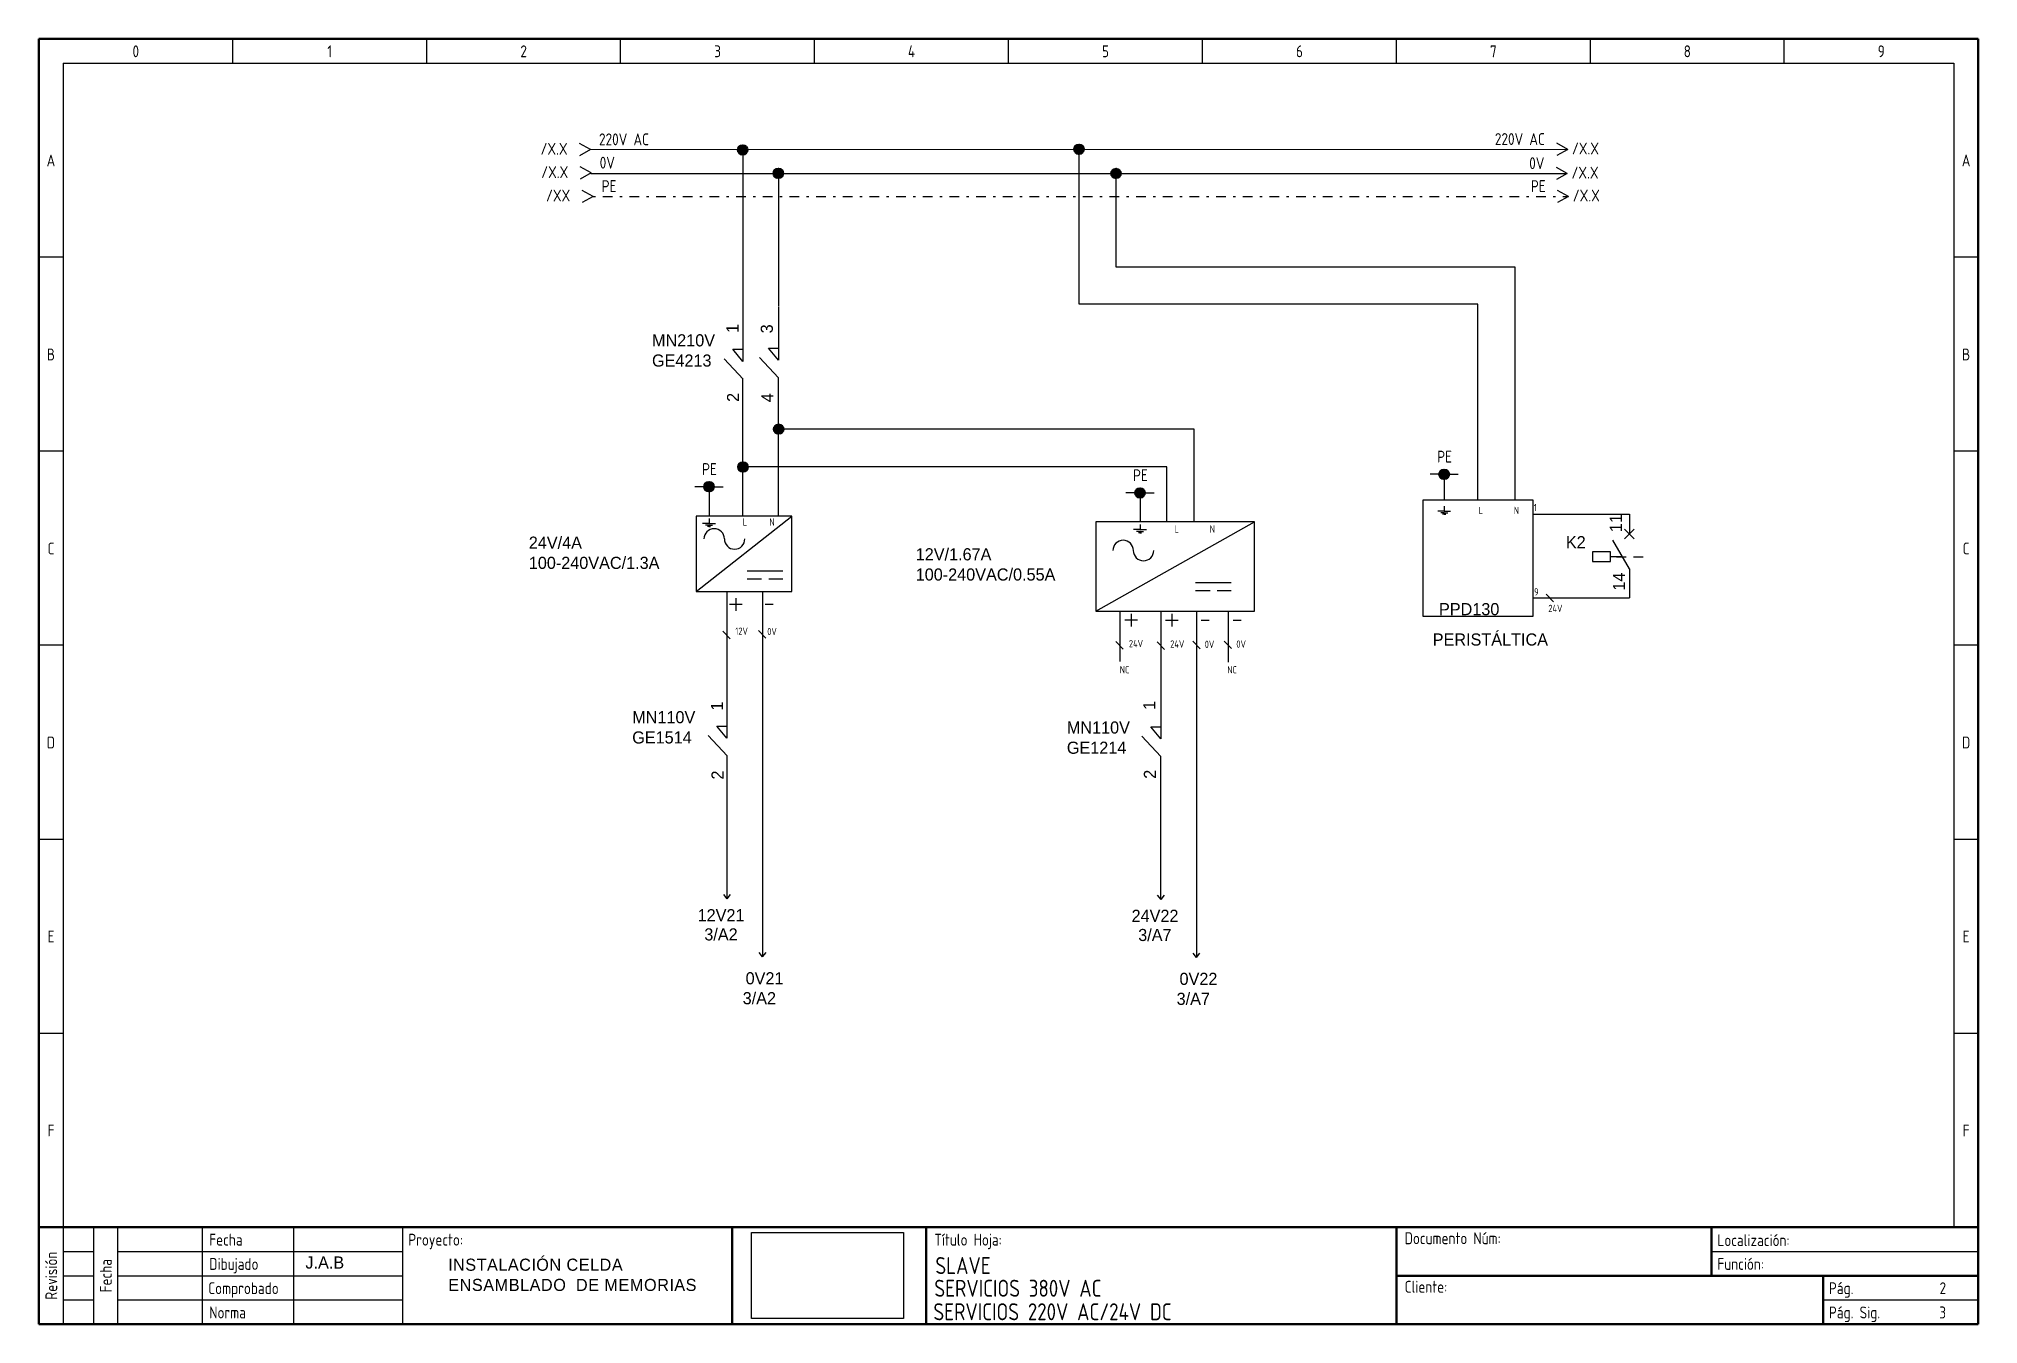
# Model space of a CAD drawing. Header units: millimetres. Extents: x 0 to 400, y 0 to 265.
import ezdxf
from ezdxf.enums import TextEntityAlignment as Align

# ---------------------------------------------------------------- set-up
doc = ezdxf.new("R2010")
doc.units = ezdxf.units.MM
for name, pattern in [('Caddy_Dash', [3.5, 2, -1.5]), ('Caddy_Dashdot', [5.5, 0.5, -1.5, 2, -1.5]), ('Caddy_Solid', [0]), ('DASHED', [0.75, 0.5, -0.25])]:
    doc.linetypes.add(name, pattern=pattern)
doc.layers.add('Caddy_1', color=7, linetype='Continuous', lineweight=25)
doc.styles.add('Caddy_Vectorfont1p', font='isocp___.ttf', dxfattribs={"width": 0.9})
picture_1 = doc.add_image_def('image1.jpg', size_in_pixel=(592, 334))

# ---------------------------------------------------------------- blocks, each defined once
blk = doc.blocks.new('Blk3')
at = {"layer": 'Caddy_1', "linetype": 'Caddy_Solid', "lineweight": 50}
for p, q in [((10, 30), (410, 30)), ((153, 30), (153, 10)), ((193, 30), (193, 10)), ((290, 30), (290, 10)), ((355, 20), (355, 30)), ((290, 20), (410, 20)), ((378, 10), (378, 20)), ((410, 10), (10, 10))]:
    blk.add_line(p, q, dxfattribs=at)
at = {"layer": 'Caddy_1', "linetype": 'Caddy_Solid', "lineweight": 25}
for p, q in [((10, 30), (15, 30)), ((15, 30), (15, 10)), ((21.25, 30), (21.25, 10)), ((26.25, 30), (26.25, 10)), ((43.75, 10), (43.75, 30)), ((62.5, 30), (62.5, 10)), ((85, 30), (85, 10)), ((15, 25), (21.25, 25)), ((26.25, 25), (85, 25)), ((355, 25), (410, 25)), ((15, 20), (21.25, 20)), ((26.25, 20), (85, 20)), ((15, 15), (21.25, 15)), ((26.25, 15), (85, 15)), ((378, 15), (410, 15))]:
    blk.add_line(p, q, dxfattribs=at)
at = {"layer": 'Caddy_1', "lineweight": 25, "style": 'Caddy_Vectorfont1p', "width": 0.9}
for s, p in [('Fecha', (45.15, 26.2)), ('Proyecto:', (86.2, 26.2)), ('Título Hoja:', (194.7, 26.2)), ('Documento Núm:', (291.7, 26.5)), ('Localización:', (356.2, 26.1)), ('Dibujado', (45.15, 21.2)), ('Función:', (356.2, 21.2)), ('Comprobado', (44.94, 16.2)), ('Cliente:', (291.7, 16.5)), ('Pág.', (379.2, 16.2)), ('Norma', (45.15, 11.2)), ('Pág. Sig.', (379.2, 11.2))]:
    blk.add_text(s, height=2.45, dxfattribs=at).set_placement(p)
for s, p in [('Revisión', (13.8, 20)), ('Fecha', (25.05, 20))]:
    blk.add_text(s, height=2.45, rotation=90, dxfattribs=at).set_placement(p, align=Align.CENTER)
blk = doc.blocks.new('Blk4')
at = {"layer": 'Caddy_1', "linetype": 'Caddy_Solid', "lineweight": 50}
for p, q in [((10, 10), (10, 275)), ((10, 275), (410, 275)), ((410, 275), (410, 10))]:
    blk.add_line(p, q, dxfattribs=at)
at = {"layer": 'Caddy_1', "linetype": 'Caddy_Solid', "lineweight": 25}
for p, q in [((50, 270), (50, 275)), ((90, 270), (90, 275)), ((130, 270), (130, 275)), ((170, 270), (170, 275)), ((210, 270), (210, 275)), ((250, 270), (250, 275)), ((290, 270), (290, 275)), ((330, 270), (330, 275)), ((370, 270), (370, 275)), ((15, 270), (15, 30)), ((15, 270), (405, 270)), ((405, 270), (405, 30)), ((15, 230), (10, 230)), ((410, 230), (405, 230)), ((15, 190), (10, 190)), ((410, 190), (405, 190)), ((15, 150), (10, 150)), ((410, 150), (405, 150)), ((10, 110), (15, 110)), ((405, 110), (410, 110)), ((10, 70), (15, 70)), ((405, 70), (410, 70))]:
    blk.add_line(p, q, dxfattribs=at)
at = {"layer": 'Caddy_1', "lineweight": 25, "style": 'Caddy_Vectorfont1p', "width": 0.9}
for s, p in [('0', (30, 271.2)), ('1', (70, 271.2)), ('2', (110, 271.2)), ('3', (150, 271.2)), ('4', (190, 271.2)), ('5', (230, 271.2)), ('6', (270, 271.2)), ('7', (310, 271.2)), ('8', (350, 271.2)), ('9', (390, 271.2)), ('A', (12.5, 248.7)), ('A', (407.5, 248.7)), ('B', (12.5, 208.7)), ('B', (407.5, 208.7)), ('C', (12.5, 168.7)), ('C', (407.5, 168.7)), ('D', (12.5, 128.7)), ('D', (407.5, 128.7)), ('E', (12.5, 88.7)), ('E', (407.5, 88.7)), ('F', (12.5, 48.7)), ('F', (407.5, 48.7))]:
    blk.add_text(s, height=2.45, dxfattribs=at).set_placement(p, align=Align.CENTER)
blk = doc.blocks.new('Blk9')
at = {"layer": 'Caddy_1', "linetype": 'Caddy_Solid', "lineweight": 25}
for q in [(50.25, 253.75), (50.25, 251.25)]:
    blk.add_line((52.5, 252.5), q, dxfattribs=at)
at = {"layer": 'Caddy_1', "lineweight": 25, "style": 'Caddy_Vectorfont1p', "width": 0.9}
blk.add_attdef('$TAG160500', text='', height=2.45, dxfattribs=at).set_placement((47.78, 251.45), align=Align.RIGHT)
blk.add_attdef('$TAG160010', (54.26, 253.4), '', height=2.45, dxfattribs=at)
blk = doc.blocks.new('Blk10')
at = {"layer": 'Caddy_1', "linetype": 'Caddy_Solid', "lineweight": 25}
for q in [(390.25, 253.75), (390.25, 251.25)]:
    blk.add_line((392.5, 252.5), q, dxfattribs=at)
at = {"layer": 'Caddy_1', "lineweight": 25, "style": 'Caddy_Vectorfont1p', "width": 0.9}
blk.add_attdef('$TAG160010', text='', height=2.45, dxfattribs=at).set_placement((387.79, 253.4), align=Align.RIGHT)
blk.add_attdef('$TAG160500', (393.37, 251.45), '', height=2.45, dxfattribs=at)
blk = doc.blocks.new('Blk25')
at = {"layer": 'Caddy_1', "linetype": 'Caddy_Solid', "lineweight": 25}
for q in [(390.25, 243.75), (390.25, 241.25)]:
    blk.add_line((392.5, 242.5), q, dxfattribs=at)
at = {"layer": 'Caddy_1', "lineweight": 25, "style": 'Caddy_Vectorfont1p', "width": 0.9}
blk.add_attdef('$TAG160010', text='', height=2.45, dxfattribs=at).set_placement((387.79, 243.4), align=Align.RIGHT)
blk.add_attdef('$TAG160500', (393.37, 241.45), '', height=2.45, dxfattribs=at)
blk = doc.blocks.new('Blk24')
at = {"layer": 'Caddy_1', "linetype": 'Caddy_Solid', "lineweight": 25}
for q in [(50.25, 243.75), (50.25, 241.25)]:
    blk.add_line((52.5, 242.5), q, dxfattribs=at)
at = {"layer": 'Caddy_1', "lineweight": 25, "style": 'Caddy_Vectorfont1p', "width": 0.9}
blk.add_attdef('$TAG160010', (54.26, 243.4), '', height=2.45, dxfattribs=at)
blk.add_attdef('$TAG160500', text='', height=2.45, dxfattribs=at).set_placement((47.78, 241.45), align=Align.RIGHT)

msp = doc.modelspace()

# ---------------------------------------------------------------- hatches: boundary and pattern name
at = {"layer": 'Caddy_1'}
h = msp.add_hatch(dxfattribs=at)
h.set_pattern_fill('_USER', color=256, scale=0.1, angle=28.6479, style=0, double=1, pattern_type=0)
h.set_pattern_definition([(28.64789, (-59.84039, -20.47424), (-0.047942554, 0.087758256), []), (118.64789, (-59.84039, -20.47424), (-0.087758256, -0.047942554), [])])
edge = h.paths.add_edge_path(flags=0)
edge.add_arc((145.16, 242.03), 1, 0, 360)
h = msp.add_hatch(dxfattribs=at)
h.set_pattern_fill('_USER', color=256, scale=0.1, angle=28.6479, style=0, double=1, pattern_type=0)
h.set_pattern_definition([(28.64789, (4.51584, -15.32827), (-0.047942554, 0.087758256), []), (118.64789, (4.51584, -15.32827), (-0.087758256, -0.047942554), [])])
edge = h.paths.add_edge_path(flags=0)
edge.add_arc((214.52, 242.17), 1, 0, 360)
h = msp.add_hatch(dxfattribs=at)
h.set_pattern_fill('_USER', color=256, scale=0.1, angle=28.6479, style=0, double=1, pattern_type=0)
h.set_pattern_definition([(28.64789, (-57.49272, -20.31924), (-0.047942554, 0.087758256), []), (118.64789, (-57.49272, -20.31924), (-0.087758256, -0.047942554), [])])
edge = h.paths.add_edge_path(flags=0)
edge.add_arc((152.51, 237.18), 1, 0, 360)
h = msp.add_hatch(dxfattribs=at)
h.set_pattern_fill('_USER', color=256, scale=0.1, angle=28.6479, style=0, double=1, pattern_type=0)
h.set_pattern_definition([(28.64789, (12.1528, -20.3325), (-0.047942554, 0.087758256), []), (118.64789, (12.1528, -20.3325), (-0.087758256, -0.047942554), [])])
edge = h.paths.add_edge_path(flags=0)
edge.add_arc((222.15, 237.17), 1, 0, 360)
h = msp.add_hatch(dxfattribs=at)
h.set_pattern_fill('_USER', color=256, scale=0.1, angle=28.6479, style=0, double=1, pattern_type=0)
h.set_pattern_definition([(28.64789, (-52.43158, -78.04209), (-0.047942554, 0.087758256), []), (118.64789, (-52.43158, -78.04209), (-0.087758256, -0.047942554), [])])
edge = h.paths.add_edge_path(flags=0)
edge.add_arc((152.57, 184.46), 1, 0, 360)
h = msp.add_hatch(dxfattribs=at)
h.set_pattern_fill('_USER', color=256, scale=0.1, angle=28.6479, style=0, double=1, pattern_type=0)
h.set_pattern_definition([(28.64789, (-59.76725, -85.84372), (-0.047942554, 0.087758256), []), (118.64789, (-59.76725, -85.84372), (-0.087758256, -0.047942554), [])])
edge = h.paths.add_edge_path(flags=0)
edge.add_arc((145.23, 176.66), 1, 0, 360)
h = msp.add_hatch(dxfattribs=at)
h.set_pattern_fill('_USER', color=256, scale=0.1, angle=28.6479, style=0, double=1, pattern_type=0)
h.set_pattern_definition([(28.64789, (84.83213, -87.34654), (-0.047942554, 0.087758256), []), (118.64789, (84.83213, -87.34654), (-0.087758256, -0.047942554), [])])
edge = h.paths.add_edge_path(flags=0)
edge.add_arc((289.83, 175.15), 1, 0, 360)
h = msp.add_hatch(dxfattribs=at)
h.set_pattern_fill('_USER', color=256, scale=0.1, angle=28.6479, style=0, double=1, pattern_type=0)
h.set_pattern_definition([(28.64789, (-66.78008, -89.90867), (-0.047942554, 0.087758256), []), (118.64789, (-66.78008, -89.90867), (-0.087758256, -0.047942554), [])])
edge = h.paths.add_edge_path(flags=0)
edge.add_arc((138.22, 172.59), 1, 0, 360)
h = msp.add_hatch(dxfattribs=at)
h.set_pattern_fill('_USER', color=256, scale=0.1, angle=28.6479, style=0, double=1, pattern_type=0)
h.set_pattern_definition([(28.64789, (22.10016, -91.17714), (-0.047942554, 0.087758256), []), (118.64789, (22.10016, -91.17714), (-0.087758256, -0.047942554), [])])
edge = h.paths.add_edge_path(flags=0)
edge.add_arc((227.1, 171.32), 1, 0, 360)

# ---------------------------------------------------------------- linework, layer by layer
at = {"linetype": 'Continuous'}
for p, q in [((145.19, 241.57), (145.19, 209.37)), ((152.54, 236.26, -1), (152.54, 209.72, -1)), ((138.22, 172.59), (135.31, 172.59)), ((138.22, 172.59), (141.13, 172.59)), ((289.83, 175.15), (286.92, 175.15)), ((289.83, 175.15), (292.74, 175.15)), ((289.83, 174.15), (289.83, 169.81)), ((138.22, 171.59), (138.22, 166.53)), ((227.1, 171.32), (224.19, 171.32)), ((227.1, 171.32), (230.01, 171.32)), ((227.1, 170.32), (227.1, 165.33))]:
    msp.add_line(p, q, dxfattribs=at)
for p, q in [((214.55, 210.21), (214.58, 242.16, -1)), ((222.15, 217.85), (222.15, 237.17, -1)), ((304.48, 217.85), (222.15, 217.85)), ((304.48, 169.81), (304.48, 217.85)), ((145.19, 209.37), (145.19, 198.42)), ((152.53, 209.59, -1), (152.53, 198.65, -1)), ((296.79, 210.21), (214.55, 210.21)), ((296.79, 169.81), (296.79, 210.21)), ((145.19, 198.42), (143.12, 200.92)), ((143.12, 200.92), (145.19, 200.92)), ((152.53, 198.65, -1), (150.46, 201.14, -1)), ((150.46, 201.14, -1), (152.53, 201.14, -1)), ((145.23, 194.79), (141.31, 198.99)), ((152.57, 195.02, -1), (148.64, 199.22, -1)), ((145.21, 166.53), (145.21, 194.79)), ((152.54, 166.53, -0.04), (152.54, 195.02, -1)), ((238.27, 184.46, -0.73), (152.57, 184.46, -0.64)), ((238.27, 165.33), (238.27, 184.46, -0.73)), ((232.66, 176.66), (145.23, 176.66)), ((232.66, 165.33), (232.66, 176.66)), ((289.83, 168.61), (289.83, 167.57)), ((135.56, 151.01), (155.3, 166.53)), ((138.22, 165.01), (136.88, 165.01)), ((138.24, 164.65), (137.5, 164.65)), ((138.24, 164.36), (137.9, 164.36)), ((138.2, 164.65), (138.95, 164.65)), ((138.2, 164.36), (138.54, 164.36)), ((138.22, 166.05), (138.22, 165.01)), ((138.22, 165.01), (139.56, 165.01)), ((218.02, 146.93), (250.68, 165.33)), ((227.1, 164.78), (227.1, 163.74)), ((289.83, 167.57), (288.5, 167.57)), ((289.86, 167.21), (289.11, 167.21)), ((289.86, 166.92), (289.52, 166.92)), ((289.81, 167.21), (290.56, 167.21)), ((289.81, 166.92), (290.15, 166.92)), ((289.83, 167.57), (291.17, 167.57)), ((308.18, 166.9), (328.05, 166.9)), ((328.05, 166.9), (328.05, 162.82)), ((227.1, 163.74), (225.76, 163.74)), ((227.12, 163.38), (226.38, 163.38)), ((227.12, 163.09), (226.78, 163.09)), ((227.08, 163.38), (227.83, 163.38)), ((227.08, 163.09), (227.42, 163.09)), ((227.1, 163.74), (228.44, 163.74)), ((326.61, 158.16), (324.11, 158.16)), ((146.05, 155.24), (153.4, 155.24)), ((238.54, 152.84), (245.88, 152.84)), ((328.05, 155.66), (328.05, 149.65)), ((141.9, 151.01), (141.9, 120.72)), ((142.43, 148.37), (145.04, 148.37)), ((143.73, 149.62), (143.73, 147.01)), ((149.23, 151.01, 0.04), (149.27, 75.67)), ((149.81, 148.37), (151.45, 148.37)), ((308.18, 149.65), (328.05, 149.65)), ((310.87, 150.46, 0.03), (312.38, 148.89, 0.03)), ((222.95, 146.93), (222.95, 136.55)), ((223.95, 145.13), (226.56, 145.13)), ((225.25, 146.38), (225.25, 143.77)), ((231.39, 146.93), (231.39, 120.62)), ((232.34, 145.11), (234.96, 145.11)), ((233.65, 146.36), (233.65, 143.74)), ((238.72, 146.93, -0.1), (238.76, 75.54)), ((239.72, 145.11), (241.37, 145.11)), ((245.28, 146.93, -0.14), (245.28, 136.39, -1)), ((246.32, 145.09), (247.96, 145.09)), ((141.04, 142.79), (142.55, 141.22)), ((148.42, 142.92, -0.31), (149.93, 141.35, -0.31)), ((222.12, 140.69), (223.63, 139.12)), ((230.63, 140.6), (232.14, 139.04)), ((237.97, 140.73, -0.34), (239.48, 139.16, -0.34)), ((244.49, 140.77, -0.31), (246, 139.21, -0.31)), ((141.93, 117.1), (138.01, 121.29)), ((141.9, 120.72), (139.82, 123.22)), ((139.82, 123.22), (141.9, 123.22)), ((231.42, 117), (227.5, 121.19)), ((231.39, 120.62), (229.31, 123.12)), ((229.31, 123.12), (231.39, 123.12)), ((141.93, 87.64), (141.93, 117.1)), ((231.42, 87.54), (231.42, 117)), ((141.94, 87.6), (141.25, 88.51)), ((141.94, 87.6), (142.64, 88.51)), ((231.44, 87.48), (230.74, 88.38)), ((231.44, 87.48), (232.14, 88.38)), ((149.27, 75.67), (148.57, 76.58)), ((149.27, 75.67), (149.97, 76.58)), ((238.76, 75.54), (238.07, 76.45)), ((238.76, 75.54), (239.46, 76.45))]:
    msp.add_line(p, q)
at = {"linetype": 'DASHED', "ltscale": 6}
for p, q in [((146.05, 153.61), (153.4, 153.61)), ((238.54, 151.21), (245.88, 151.21))]:
    msp.add_line(p, q, dxfattribs=at)
for points in [[(285.4, 169.81), (285.4, 145.9), (308.18, 145.9), (308.18, 169.81)], [(135.56, 166.53), (135.56, 151.01), (155.3, 151.01), (155.3, 166.53)], [(218.02, 165.33), (218.02, 146.93), (250.68, 146.93), (250.68, 165.33)], [(320.45, 159.17), (320.45, 157.15), (324.11, 157.15), (324.11, 159.17)]]:
    msp.add_lwpolyline(points, close=True)
for centre, start, end in [((139.28, 161.83), 0, 180), ((143.49, 161.83), 180, 0), ((223.62, 159.43), 0, 180), ((227.83, 159.43), 180, 0)]:
    msp.add_arc(centre, 2.11, start, end)
at = {"layer": 'Caddy_1', "linetype": 'Caddy_Solid', "lineweight": 25}
for p, q in [((113.85, 242.18, -1), (315.31, 242.14, -1)), ((113.85, 237.18, -1), (315.22, 237.16, -1)), ((328.05, 155.66), (324.63, 161.58)), ((327.05, 163.82), (329.05, 161.82)), ((327.05, 161.82), (329.05, 163.82))]:
    msp.add_line(p, q, dxfattribs=at)
at = {"layer": 'Caddy_1', "linetype": 'Caddy_Dashdot', "lineweight": 25}
msp.add_line((114.3, 232.44, -1), (315.48, 232.44, -1), dxfattribs=at)
at = {"layer": 'Caddy_1', "linetype": 'Caddy_Dash', "lineweight": 25}
msp.add_line((325.36, 158.16), (331.95, 158.16), dxfattribs=at)
at = {"layer": 'Caddy_1', "lineweight": 40}
for centre in [(145.16, 242.03), (214.52, 242.17, -1), (152.51, 237.18, -1), (222.15, 237.17, -1), (152.57, 184.46, -0.64), (145.23, 176.66), (289.83, 175.15), (289.83, 175.15), (138.22, 172.59), (138.22, 172.59), (227.1, 171.32), (227.1, 171.32)]:
    msp.add_circle(centre, 1, dxfattribs=at)

# ---------------------------------------------------------------- block references
at = {"layer": 'Caddy_1'}
for name in ['Blk4', 'Blk3']:
    msp.add_blockref(name, (-10.02, -10.07), dxfattribs=at)
ref = msp.add_blockref('Blk9', (61.25, -10.42), dxfattribs=at)
ref.add_attrib('$TAG160010', '220V AC', (115.52, 242.98, -1), dxfattribs={"lineweight": 25, "height": 2.45, "style": 'Caddy_Vectorfont1p', "width": 0.9})
ref.add_attrib('$TAG160500', '/X.X', dxfattribs={"lineweight": 25, "height": 2.45, "style": 'Caddy_Vectorfont1p', "width": 0.9}).set_placement((109.04, 241.03, -1), align=Align.RIGHT)
ref = msp.add_blockref('Blk10', (-77.19, -10.36, -1), dxfattribs=at)
ref.add_attrib('$TAG160010', '220V AC', dxfattribs={"lineweight": 25, "height": 2.45, "style": 'Caddy_Vectorfont1p', "width": 0.9}).set_placement((310.6, 243.04, -2), align=Align.RIGHT)
ref.add_attrib('$TAG160500', '/X.X', (316.18, 241.09, -2), dxfattribs={"lineweight": 25, "height": 2.45, "style": 'Caddy_Vectorfont1p', "width": 0.9})
ref = msp.add_blockref('Blk9', (61.39, -15.23), dxfattribs=at)
ref.add_attrib('$TAG160010', '0V', (115.66, 238.17, -1), dxfattribs={"lineweight": 25, "height": 2.45, "style": 'Caddy_Vectorfont1p', "width": 0.9})
ref.add_attrib('$TAG160500', '/X.X', dxfattribs={"lineweight": 25, "height": 2.45, "style": 'Caddy_Vectorfont1p', "width": 0.9}).set_placement((109.18, 236.22, -1), align=Align.RIGHT)
ref = msp.add_blockref('Blk10', (-77.28, -15.34, -1), dxfattribs=at)
ref.add_attrib('$TAG160010', '0V', dxfattribs={"lineweight": 25, "height": 2.45, "style": 'Caddy_Vectorfont1p', "width": 0.9}).set_placement((310.51, 238.06, -2), align=Align.RIGHT)
ref.add_attrib('$TAG160500', '/X.X', (316.09, 236.11, -2), dxfattribs={"lineweight": 25, "height": 2.45, "style": 'Caddy_Vectorfont1p', "width": 0.9})
ref = msp.add_blockref('Blk24', (61.8, -10.06), dxfattribs=at)
ref.add_attrib('$TAG160010', 'PE', (116.07, 233.34, -1), dxfattribs={"lineweight": 25, "height": 2.45, "style": 'Caddy_Vectorfont1p', "width": 0.9})
ref.add_attrib('$TAG160500', '/XX', dxfattribs={"lineweight": 25, "height": 2.45, "style": 'Caddy_Vectorfont1p', "width": 0.9}).set_placement((109.59, 231.39, -1), align=Align.RIGHT)
ref = msp.add_blockref('Blk25', (-77.02, -10.06, -1), dxfattribs=at)
ref.add_attrib('$TAG160010', 'PE', dxfattribs={"lineweight": 25, "height": 2.45, "style": 'Caddy_Vectorfont1p', "width": 0.9}).set_placement((310.77, 233.34, -2), align=Align.RIGHT)
ref.add_attrib('$TAG160500', '/X.X', (316.35, 231.39, -2), dxfattribs={"lineweight": 25, "height": 2.45, "style": 'Caddy_Vectorfont1p', "width": 0.9})

# ---------------------------------------------------------------- texts
at = {"char_height": 2.5, "attachment_point": 1}
for s, insert, width in [('{MN210V\\PGE4213}', (126.45, 204.02), 10.3014), ('{24V/4A\\P100-240VAC/1.3A}', (101.04, 162.31), 31.8835), ('{12V/1.67A\\P100-240VAC/0.55A}', (180.84, 159.91), 39.7653), ('{K2}', (314.93, 162.41, 1), 5.9077), ('{PPD130}', (288.76, 148.6), 43.6773), ('{PERISTÁLTICA}', (287.47, 142.34), 43.6773), ('{MN110V\\PGE1514}', (122.37, 126.32), 10.519), ('{MN110V\\PGE1214}', (212.01, 124.2), 10.519), ('{12V21}', (135.86, 85.5), 12.5931), ('{24V22}', (225.36, 85.38), 12.5931), ('{3/A2}', (137.24, 81.55), 12.5931), ('{3/A7}', (226.73, 81.43), 12.5931), ('{0V21}', (145.76, 72.5), 12.5931), ('{0V22}', (235.25, 72.38), 12.5931), ('{3/A2}', (145.15, 68.39), 12.5931), ('{3/A7}', (234.65, 68.27), 12.5931), ('{\\C5;J.A.B}', (54.97, 13.9), 20.0109), ('{\\C5;\\T1.05;INSTALACIÓN CELDA ENSAMBLADO  DE MEMORIAS}', (84.43, 13.45), 51.3134)]:
    msp.add_mtext(s, dxfattribs=dict(at, insert=insert, width=width))
at = {"char_height": 2.5, "attachment_point": 1, "rotation": 90}
for s, insert in [('{1}', (141.81, 204.28)), ('{3}', (148.87, 204.21)), ('{2}', (141.92, 190.07)), ('{4}', (148.98, 190)), ('{11}', (323.98, 163.24, 1)), ('{14}', (324.65, 151.15, 1)), ('{1}', (138.6, 126.42)), ('{1}', (227.78, 126.58)), ('{2}', (138.71, 112.21)), ('{2}', (227.89, 112.38))]:
    msp.add_mtext(s, dxfattribs=dict(at, insert=insert))
at = {"layer": 'Caddy_1', "lineweight": 25, "style": 'Caddy_Vectorfont1p', "width": 0.9}
for p in [(288.39, 177.56, -1), (136.78, 175, -1), (225.66, 173.73, -1)]:
    msp.add_text('PE', height=2.45, dxfattribs=at).set_placement(p)
for s, p in [('L', (297.85, 166.94)), ('N', (305.28, 166.94)), ('1', (308.93, 167.54, 0.03)), ('L', (146.05, 164.56)), ('N', (151.73, 164.56)), ('L', (235.12, 163.11)), ('N', (242.55, 163.11)), ('9', (309.3, 150.16, 0.03)), ('24V', (314.23, 146.75, 0.03)), ('12V', (146.24, 142.06)), ('0V', (152.2, 141.99, -0.31)), ('24V', (227.73, 139.5)), ('24V', (236.25, 139.41)), ('0V', (242.43, 139.35, -0.03)), ('0V', (248.95, 139.4)), ('NC', (224.9, 134.12)), ('NC', (247.07, 134.1))]:
    msp.add_text(s, height=1.5, dxfattribs=at).set_placement(p, align=Align.RIGHT)
at = {"layer": 'Caddy_1', "color": 5, "lineweight": 25, "true_color": 0x0000ff, "style": 'Caddy_Vectorfont1p', "width": 0.9}
for s, p in [('SLAVE', (184.9, 10.27, -1)), ('SERVICIOS 380V AC ', (184.68, 5.59, -1)), ('SERVICIOS 220V AC/24V DC ', (184.49, 0.75, -1))]:
    msp.add_text(s, height=3.5, dxfattribs=at).set_placement(p)
for s, p in [('2', (393.35, 6.13, -1)), ('3', (393.35, 1.13, -1))]:
    msp.add_text(s, height=2.45, dxfattribs=at).set_placement(p, align=Align.RIGHT)

# ---------------------------------------------------------------- pictures from other files: only their frames are drawn
image = msp.add_image(picture_1, insert=(146.94, 1.12), size_in_units=(31.36, 17.69))

doc.saveas('drawing.dxf')
